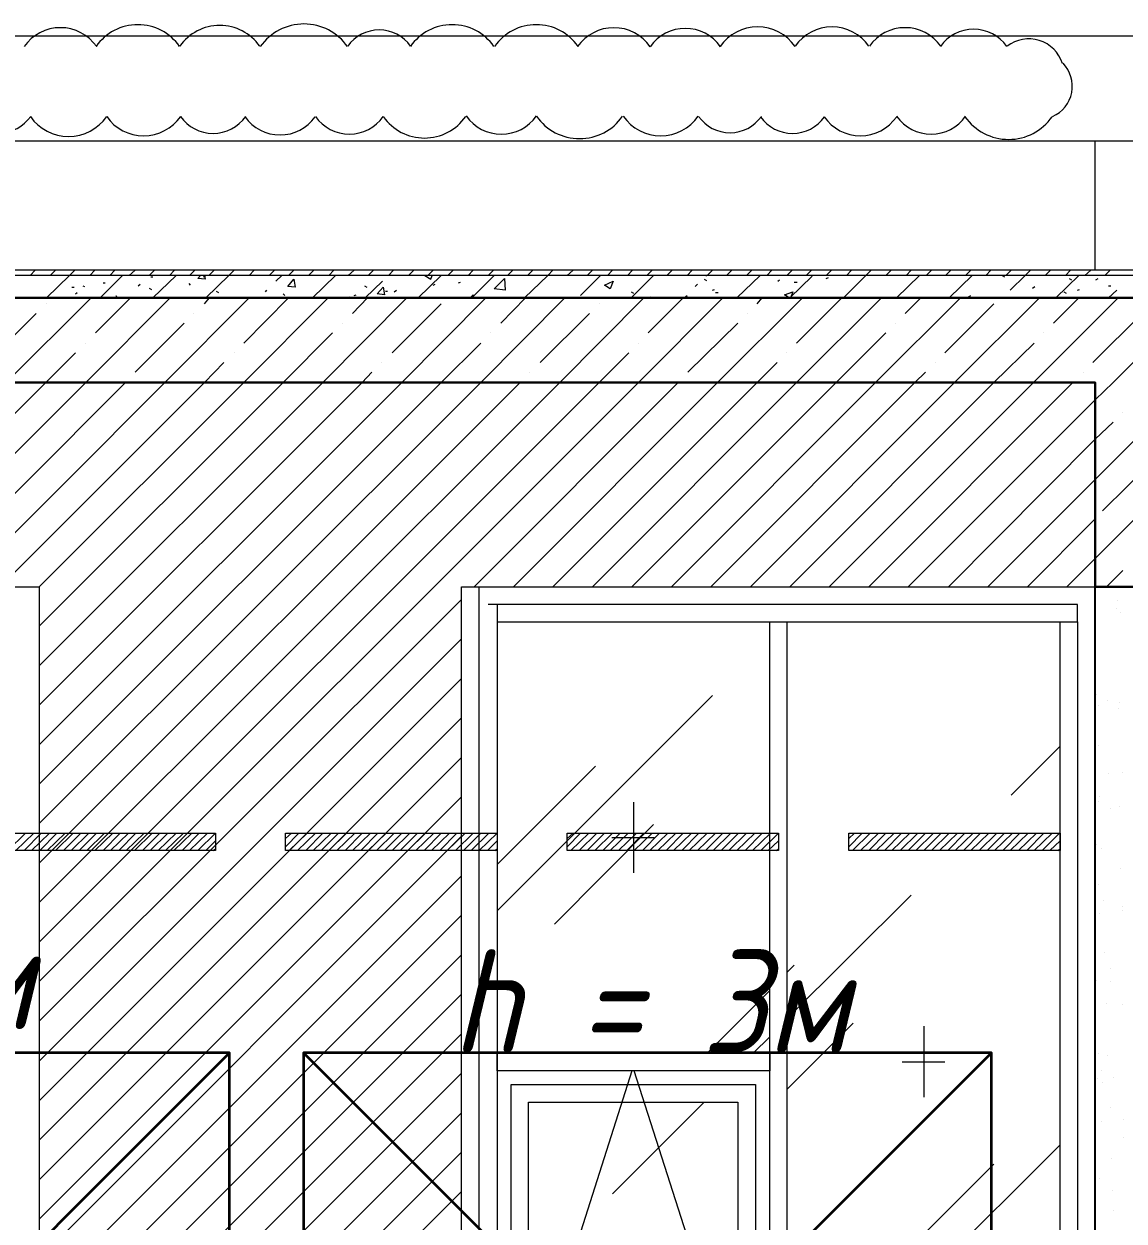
# Model space of a CAD drawing. Header units: millimetres. Extents: x -356862 to 418287, y 0 to 839748.
# Drawn here: x 384721 to 387918, y 774620 to 778099 of the extents above; entities that cross this region are included whole.
import ezdxf

# ---------------------------------------------------------------- set-up
doc = ezdxf.new("R2010")
doc.units = ezdxf.units.MM
doc.layers.add('PDF _Геометрия', color=7, linetype='Continuous', true_color=0xbababa)
doc.styles.add('ISOCPEUR_I', font='isocpeui.ttf', dxfattribs={"width": 0.9, "height": 2.5})

msp = doc.modelspace()

# ---------------------------------------------------------------- linework, layer by layer
at = {"color": 1, "lineweight": 35}
for points in [[(383318.266, 774109.0199), (385318.266, 774109.0199), (385318.266, 775109.0199), (383318.266, 775109.0199)], [(385533.0082, 774109.0199), (387533.0082, 774109.0199), (387533.0082, 775109.0199), (385533.0082, 775109.0199)]]:
    msp.add_lwpolyline(points, close=True, dxfattribs=at)
for points in [[(383318.266, 773109.0199), (385318.266, 775109.0199)], [(385533.0082, 773109.0199), (387533.0082, 775109.0199)], [(385533.0082, 775109.0199), (387533.0082, 773109.0199)]]:
    msp.add_lwpolyline(points, dxfattribs=at)
at = {"layer": 'PDF _Геометрия', "color": 1, "lineweight": 20}
for points in [[(386744.9436, 778033.2865, 0.52053993), (386541.0061, 778033.2865, 0.520539899), (386329.6156, 778033.6052)], [(384739.4882, 777830.1399, 0.520539888), (384961.1593, 777830.1399, 0.520539928), (385176.2823, 777830.4586)], [(385568.1215, 777830.173, 0.520540103), (385764.9654, 777830.173, 0.520539923), (386004.9145, 777830.4277)]]:
    msp.add_lwpolyline(points, format="xyb", dxfattribs=at)
at = {"layer": 'PDF _Геометрия', "color": 251, "lineweight": 20, "true_color": 0x545454}
msp.add_lwpolyline([(388618.0598, 776489.6718), (388618.0598, 776515.6511), (388618.0598, 778063.5893), (388524.967, 778063.5893), (383212.1835, 778063.5893)], dxfattribs=at)
at = {"layer": 'PDF _Геометрия', "color": 7, "lineweight": 5}
for points in [[(396957.4412, 777758.3315), (396868.6783, 777758.3315), (384491.668, 777758.3315), (384454.8639, 777907.713), (384381.2556, 777611.1151), (384344.4515, 777758.3315), (371967.4412, 777758.3315), (371878.6783, 777758.3315)], [(395965.8948, 777383.7955), (372746.8227, 777383.7955)], [(395965.8948, 777368.6408), (372746.8227, 777368.6408)], [(382924.2453, 776463.6924), (384764.4515, 776463.6924), (384764.4515, 773701.2181), (382924.2453, 773701.2181)], [(387834.3484, 773701.2181), (385991.9773, 773701.2181), (385991.9773, 776463.6924), (387834.3484, 776463.6924)]]:
    msp.add_lwpolyline(points, dxfattribs=at)
at = {"layer": 'PDF _Геометрия', "color": 7, "lineweight": 30}
for points in [[(372746.8227, 777056.8882), (378628.9876, 777056.8882), (378628.9876, 776463.6924), (379139.9154, 776463.6924), (379139.9154, 777056.8882), (382413.3175, 777056.8882), (382413.3175, 776463.6924), (382924.2453, 776463.6924), (382924.2453, 777056.8882), (387834.3484, 777056.8882), (387834.3484, 776463.6924), (388345.2763, 776463.6924), (388345.2763, 777056.8882), (391209.5031, 777056.8882), (391209.5031, 776463.6924), (391720.4309, 776463.6924), (391720.4309, 777056.8882), (395965.8948, 777056.8882), (395965.8948, 775543.5893), (396221.3587, 775543.5893), (396221.3587, 777056.8882), (396221.3587, 777303.6924), (396221.3587, 777758.3315)], [(395965.8948, 777758.3315), (395965.8948, 777303.6924), (372746.8227, 777303.6924), (372746.8227, 777758.3315)]]:
    msp.add_lwpolyline(points, dxfattribs=at)
at = {"layer": 'PDF _Геометрия', "color": 7, "lineweight": 9}
for points in [[(387834.3484, 777383.7955), (387834.3484, 777758.3315)], [(387834.3484, 772014.7233), (387834.3484, 776463.6924)]]:
    msp.add_lwpolyline(points, dxfattribs=at)
at = {"layer": 'PDF _Геометрия', "color": 8, "lineweight": 5, "true_color": 0x787878}
for points in [[(384738.4721, 777368.6408), (384753.6268, 777383.7955)], [(384796.9257, 777368.6408), (384812.0804, 777383.7955)], [(384853.2144, 777368.6408), (384868.369, 777383.7955)], [(384911.668, 777368.6408), (384926.8227, 777383.7955)], [(384970.1216, 777368.6408), (384985.2763, 777383.7955)], [(385026.4103, 777368.6408), (385043.7299, 777383.7955)], [(385084.8639, 777368.6408), (385100.0185, 777383.7955)], [(385143.3175, 777368.6408), (385158.4721, 777383.7955)], [(385201.7711, 777368.6408), (385216.9257, 777383.7955)], [(385258.0598, 777368.6408), (385273.2144, 777383.7955)], [(385316.5134, 777368.6408), (385331.668, 777383.7955)], [(385374.967, 777368.6408), (385390.1216, 777383.7955)], [(385433.4206, 777368.6408), (385448.5752, 777383.7955)], [(385489.7093, 777368.6408), (385504.8639, 777383.7955)], [(385548.1629, 777368.6408), (385563.3175, 777383.7955)], [(385606.6165, 777368.6408), (385621.7711, 777383.7955)], [(385662.9051, 777368.6408), (385680.2247, 777383.7955)], [(385721.3587, 777368.6408), (385736.5134, 777383.7955)], [(385779.8123, 777368.6408), (385794.967, 777383.7955)], [(385838.266, 777368.6408), (385853.4206, 777383.7955)], [(385894.5546, 777368.6408), (385909.7093, 777383.7955)], [(385953.0082, 777368.6408), (385968.1629, 777383.7955)], [(386011.4618, 777368.6408), (386026.6165, 777383.7955)], [(386069.9154, 777368.6408), (386085.0701, 777383.7955)], [(386126.2041, 777368.6408), (386141.3587, 777383.7955)], [(386184.6577, 777368.6408), (386199.8123, 777383.7955)], [(386243.1113, 777368.6408), (386258.266, 777383.7955)], [(386299.4, 777368.6408), (386316.7196, 777383.7955)], [(386357.8536, 777368.6408), (386373.0082, 777383.7955)], [(386416.3072, 777368.6408), (386431.4618, 777383.7955)], [(386474.7608, 777368.6408), (386489.9154, 777383.7955)], [(386531.0495, 777368.6408), (386546.2041, 777383.7955)], [(386589.5031, 777368.6408), (386604.6577, 777383.7955)], [(386647.9567, 777368.6408), (386663.1113, 777383.7955)], [(386706.4103, 777368.6408), (386721.5649, 777383.7955)], [(386762.6989, 777368.6408), (386777.8536, 777383.7955)], [(386821.1526, 777368.6408), (386836.3072, 777383.7955)], [(386879.6062, 777368.6408), (386894.7608, 777383.7955)], [(386938.0598, 777368.6408), (386953.2144, 777383.7955)], [(386994.3484, 777368.6408), (387009.5031, 777383.7955)], [(387052.802, 777368.6408), (387067.9567, 777383.7955)], [(387111.2556, 777368.6408), (387126.4103, 777383.7955)], [(387167.5443, 777368.6408), (387182.6989, 777383.7955)], [(387225.9979, 777368.6408), (387241.1526, 777383.7955)], [(387284.4515, 777368.6408), (387299.6062, 777383.7955)], [(387342.9051, 777368.6408), (387358.0598, 777383.7955)], [(387399.1938, 777368.6408), (387414.3484, 777383.7955)], [(387457.6474, 777368.6408), (387472.802, 777383.7955)], [(387516.101, 777368.6408), (387531.2556, 777383.7955)], [(387574.5546, 777368.6408), (387589.7093, 777383.7955)], [(387630.8433, 777368.6408), (387645.9979, 777383.7955)], [(387689.2969, 777368.6408), (387704.4515, 777383.7955)], [(387747.7505, 777368.6408), (387762.9051, 777383.7955)], [(387804.0391, 777368.6408), (387821.3587, 777383.7955)], [(387862.4928, 777368.6408), (387877.6474, 777383.7955)]]:
    msp.add_lwpolyline(points, dxfattribs=at)
at = {"layer": 'PDF _Геометрия', "lineweight": 5}
for points in [[(384786.101, 777303.6924), (384853.2144, 777368.6408)], [(384941.9773, 777303.6924), (385006.9257, 777368.6408)], [(384950.6371, 777346.9913), (384957.1319, 777346.9913)], [(385052.3897, 777338.3315), (385058.8845, 777342.6614)], [(385089.1938, 777364.3109), (385095.6886, 777364.3109)], [(385095.6886, 777303.6924), (385162.802, 777368.6408)], [(385199.6062, 777344.8264), (385203.9361, 777340.4965)], [(385245.0701, 777368.6408), (385247.235, 777357.8161), (385225.5855, 777359.981), (385234.2453, 777368.6408)], [(385242.9051, 777364.3109), (385247.235, 777368.6408)], [(385249.4, 777303.6924), (385316.5134, 777368.6408)], [(385452.9051, 777351.3212), (385470.2247, 777368.6408)], [(385558.9876, 777303.6924), (385626.101, 777368.6408)], [(385712.6989, 777303.6924), (385762.4928, 777351.3212)], [(385866.4103, 777303.6924), (385933.5237, 777368.6408)], [(385885.8948, 777368.6408), (385903.2144, 777357.8161), (385907.5443, 777368.6408)], [(385909.7093, 777340.4965), (385916.2041, 777342.6614)], [(385983.3175, 777346.9913), (385989.8123, 777349.1563)], [(386022.2866, 777303.6924), (386087.235, 777368.6408)], [(386175.9979, 777303.6924), (386243.1113, 777368.6408)], [(386338.369, 777310.1872), (386396.8227, 777368.6408)], [(386485.5855, 777303.6924), (386550.534, 777368.6408)], [(386671.7711, 777336.1666), (386678.266, 777342.6614)], [(386697.7505, 777357.8161), (386704.2453, 777353.4862)], [(386704.2453, 777366.4759), (386704.2453, 777368.6408)], [(386793.0082, 777303.6924), (386860.1216, 777368.6408)], [(386912.0804, 777351.3212), (386916.4103, 777355.6511)], [(386946.7196, 777303.6924), (387011.668, 777366.4759)], [(386959.7093, 777349.1563), (386968.369, 777349.1563)], [(387052.802, 777359.981), (387059.2969, 777362.146)], [(387102.5959, 777303.6924), (387167.5443, 777368.6408)], [(387256.3072, 777303.6924), (387323.4206, 777368.6408)], [(387410.0185, 777303.6924), (387477.1319, 777368.6408)], [(387563.7299, 777368.6408), (387570.2247, 777364.3109)], [(387587.5443, 777325.3419), (387630.8433, 777368.6408)], [(387719.6062, 777303.6924), (387786.7196, 777368.6408)], [(387758.5752, 777359.981), (387765.0701, 777355.6511)], [(387836.5134, 777355.6511), (387843.0082, 777359.981)], [(384859.7093, 777334.0017), (384866.2041, 777334.0017)], [(384870.534, 777314.5171), (384874.8639, 777318.847)], [(384892.1835, 777338.3315), (384896.5134, 777336.1666)], [(384987.4412, 777310.1872), (384991.7711, 777303.6924)], [(385084.8639, 777331.8367), (385091.3587, 777327.5068)], [(385279.7093, 777323.1769), (385286.2041, 777318.847)], [(385422.5959, 777321.012), (385426.9257, 777325.3419)], [(385474.5546, 777314.5171), (385478.8845, 777310.1872)], [(385667.235, 777305.8573), (385673.7299, 777303.6924)], [(385680.2247, 777310.1872), (385686.7196, 777312.3522)], [(385710.534, 777338.3315), (385717.0288, 777334.0017)], [(385771.1526, 777323.1769), (385777.6474, 777323.1769)], [(385797.1319, 777321.012), (385803.6268, 777325.3419)], [(386017.9567, 777303.6924), (386026.6165, 777312.3522), (386026.6165, 777303.6924)], [(386485.5855, 777321.012), (386492.0804, 777316.6821)], [(386541.8742, 777303.6924), (386544.0391, 777305.8573)], [(386639.2969, 777303.6924), (386647.9567, 777310.1872)], [(386721.5649, 777325.3419), (386728.0598, 777327.5068)], [(386730.2247, 777318.847), (386738.8845, 777318.847)], [(386944.5546, 777303.6924), (386931.5649, 777312.3522), (386955.3794, 777321.012), (386948.8845, 777303.6924)], [(387466.3072, 777305.8573), (387472.802, 777310.1872)], [(387652.4928, 777331.8367), (387658.9876, 777336.1666)], [(387743.4206, 777321.012), (387749.9154, 777316.6821)], [(387782.3897, 777325.3419), (387788.8845, 777327.5068)], [(387873.3175, 777338.3315), (387879.8123, 777338.3315)], [(387873.3175, 777303.6924), (387897.1319, 777325.3419)], [(384669.1938, 777056.8882), (384915.9979, 777303.6924)], [(384786.101, 777286.3728), (384786.101, 777286.3728)], [(384900.8433, 777056.8882), (385145.4824, 777303.6924)], [(384928.9876, 777201.9398), (385030.7402, 777303.6924)], [(385130.3278, 777056.8882), (385374.967, 777303.6924)], [(385245.0701, 777286.3728), (385260.2247, 777303.6924)], [(385359.8123, 777056.8882), (385604.4515, 777303.6924)], [(385359.8123, 777171.6305), (385489.7093, 777303.6924)], [(385589.2969, 777056.8882), (385833.9361, 777303.6924)], [(385675.8948, 777258.2285), (385719.1938, 777303.6924)], [(385790.6371, 777143.4862), (385933.5237, 777286.3728)], [(385818.7814, 777056.8882), (386063.4206, 777303.6924)], [(386048.266, 777056.8882), (386292.9051, 777303.6924)], [(386106.7196, 777230.0841), (386178.1629, 777303.6924)], [(386277.7505, 777056.8882), (386522.3897, 777303.6924)], [(386392.4928, 777286.3728), (386392.4928, 777286.3728)], [(386507.235, 777056.8882), (386751.8742, 777303.6924)], [(386535.3794, 777201.9398), (386637.1319, 777303.6924)], [(386736.7196, 777056.8882), (386983.5237, 777303.6924)], [(386851.4618, 777286.3728), (386866.6165, 777303.6924)], [(386966.2041, 777056.8882), (387213.0082, 777303.6924)], [(386966.2041, 777171.6305), (387098.266, 777303.6924)], [(387195.6886, 777056.8882), (387442.4928, 777303.6924)], [(387282.2866, 777258.2285), (387327.7505, 777303.6924)], [(387397.0288, 777143.4862), (387539.9154, 777286.3728)], [(387425.1732, 777056.8882), (387671.9773, 777303.6924)], [(387654.6577, 777056.8882), (387901.4618, 777303.6924)], [(387713.1113, 777230.0841), (387786.7196, 777303.6924)], [(387834.3484, 777007.0944), (387886.3072, 777056.8882), (388130.9464, 777303.6924)], [(387834.3484, 776775.445), (388115.7917, 777056.8882), (388360.4309, 777303.6924)], [(387834.3484, 776545.9604), (388345.2763, 777056.8882), (388589.9154, 777303.6924)], [(384612.9051, 777115.3419), (384755.7917, 777258.2285)], [(385214.7608, 777258.2285), (385214.7608, 777258.2285)], [(386221.4618, 777115.3419), (386364.3484, 777258.2285)], [(386823.3175, 777258.2285), (386823.3175, 777258.2285)], [(387827.8536, 777115.3419), (387970.7402, 777258.2285)], [(385043.7299, 777087.1975), (385186.6165, 777230.0841)], [(385474.5546, 777056.8882), (385617.4412, 777201.9398)], [(385645.5855, 777230.0841), (385645.5855, 777230.0841)], [(386076.4103, 777201.9398), (386076.4103, 777201.9398)], [(386650.1216, 777087.1975), (386795.1732, 777230.0841)], [(387080.9464, 777056.8882), (387225.9979, 777201.9398)], [(387254.1422, 777230.0841), (387254.1422, 777230.0841)], [(387684.967, 777201.9398), (387684.967, 777201.9398)], [(384900.8433, 777171.6305), (384900.8433, 777171.6305)], [(385933.5237, 777056.8882), (386048.266, 777171.6305)], [(386507.235, 777171.6305), (386507.235, 777171.6305)], [(387539.9154, 777056.8882), (387656.8227, 777171.6305)], [(384783.9361, 777056.8882), (384870.534, 777143.4862)], [(385331.668, 777143.4862), (385331.668, 777143.4862)], [(386392.4928, 777056.8882), (386479.0907, 777143.4862)], [(386938.0598, 777143.4862), (386938.0598, 777143.4862)], [(385245.0701, 777056.8882), (385301.3587, 777115.3419)], [(385760.3278, 777115.3419), (385760.3278, 777115.3419)], [(386851.4618, 777056.8882), (386909.9154, 777115.3419)], [(387368.8845, 777115.3419), (387368.8845, 777115.3419)], [(385704.0391, 777056.8882), (385732.1835, 777087.1975)], [(386191.1526, 777087.1975), (386191.1526, 777087.1975)], [(387310.4309, 777056.8882), (387340.7402, 777087.1975)], [(387799.7093, 777087.1975), (387799.7093, 777087.1975)], [(385015.5855, 777056.8882), (385015.5855, 777056.8882)], [(386163.0082, 777056.8882), (386163.0082, 777056.8882)], [(386621.9773, 777056.8882), (386621.9773, 777056.8882)], [(387769.4, 777056.8882), (387771.5649, 777056.8882)], [(387914.4515, 776970.2903), (387914.4515, 776970.2903)], [(387834.3484, 776892.3522), (387886.3072, 776942.146)], [(387855.9979, 776684.5171), (388001.0495, 776827.4037)], [(387866.8227, 776463.6924), (387914.4515, 776511.3212)]]:
    msp.add_lwpolyline(points, dxfattribs=at)
for points in [[(385504.8639, 777357.8161), (385509.1938, 777334.0017), (385487.5443, 777336.1666)], [(386119.7093, 777325.3419), (386087.235, 777329.6718), (386117.5443, 777359.981)], [(386433.6268, 777351.3212), (386424.967, 777329.6718), (386407.6474, 777340.4965)], [(385764.6577, 777334.0017), (385768.9876, 777312.3522), (385747.3381, 777314.5171)]]:
    msp.add_lwpolyline(points, close=True, dxfattribs=at)
at = {"layer": 'PDF _Геометрия', "color": 171, "lineweight": 20, "true_color": 0x7f7fff}
msp.add_lwpolyline([(382924.2453, 776463.6924), (384764.4515, 776463.6924), (384764.4515, 773701.2181), (385991.9773, 773701.2181), (385991.9773, 776463.6924), (387834.3484, 776463.6924), (387834.3484, 777056.8882), (382924.2453, 777056.8882)], close=True, dxfattribs=at)
for points in [[(384190.7402, 776463.6924), (384783.9361, 777056.8882)], [(384305.4824, 776463.6924), (384900.8433, 777056.8882)], [(384422.3897, 776463.6924), (385015.5855, 777056.8882)], [(384537.1319, 776463.6924), (385130.3278, 777056.8882)], [(384651.8742, 776463.6924), (385245.0701, 777056.8882)], [(384764.4515, 776463.6924), (385359.8123, 777056.8882)], [(384764.4515, 776348.9501), (385474.5546, 777056.8882)], [(384764.4515, 776234.2078), (385589.2969, 777056.8882)], [(384764.4515, 776119.4656), (385704.0391, 777056.8882)], [(384764.4515, 776004.7233), (385818.7814, 777056.8882)], [(384764.4515, 775889.981), (385933.5237, 777056.8882)], [(384764.4515, 775775.2388), (386048.266, 777056.8882)], [(384764.4515, 775660.4965), (386163.0082, 777056.8882)], [(384764.4515, 775545.7542), (386277.7505, 777056.8882)], [(384764.4515, 775431.012), (386392.4928, 777056.8882)], [(384764.4515, 775316.2697), (386507.235, 777056.8882)], [(386028.7814, 776463.6924), (386621.9773, 777056.8882)], [(386143.5237, 776463.6924), (386736.7196, 777056.8882)], [(386258.266, 776463.6924), (386851.4618, 777056.8882)], [(386373.0082, 776463.6924), (386966.2041, 777056.8882)], [(386487.7505, 776463.6924), (387080.9464, 777056.8882)], [(386602.4928, 776463.6924), (387195.6886, 777056.8882)], [(386717.235, 776463.6924), (387310.4309, 777056.8882)], [(386831.9773, 776463.6924), (387425.1732, 777056.8882)], [(386946.7196, 776463.6924), (387539.9154, 777056.8882)], [(387061.4618, 776463.6924), (387654.6577, 777056.8882)], [(387176.2041, 776463.6924), (387769.4, 777056.8882)], [(387290.9464, 776463.6924), (387834.3484, 777007.0944)], [(387407.8536, 776463.6924), (387834.3484, 776892.3522)], [(387522.5959, 776463.6924), (387834.3484, 776775.445)], [(387637.3381, 776463.6924), (387834.3484, 776660.7027)], [(387752.0804, 776463.6924), (387834.3484, 776545.9604)], [(384764.4515, 775201.5274), (385991.9773, 776426.8882)], [(384764.4515, 775084.6202), (385991.9773, 776312.146)], [(384764.4515, 774969.8779), (385991.9773, 776197.4037)], [(384764.4515, 774855.1357), (385991.9773, 776082.6614)], [(384764.4515, 774740.3934), (385991.9773, 775967.9192)], [(384764.4515, 774625.6511), (385991.9773, 775853.1769)], [(384764.4515, 774510.9089), (385991.9773, 775738.4346)], [(384764.4515, 774396.1666), (385991.9773, 775623.6924)], [(384764.4515, 774281.4243), (385991.9773, 775508.9501)], [(384764.4515, 774166.6821), (385991.9773, 775394.2078)], [(384764.4515, 774051.9398), (385991.9773, 775279.4656)], [(384764.4515, 773937.1975), (385991.9773, 775164.7233)], [(384764.4515, 773822.4553), (385991.9773, 775049.981)], [(384764.4515, 773707.713), (385991.9773, 774935.2388)], [(384874.8639, 773701.2181), (385991.9773, 774820.4965)], [(384989.6062, 773701.2181), (385991.9773, 774705.7542)]]:
    msp.add_lwpolyline(points, dxfattribs=at)
at = {"layer": 'PDF _Геометрия', "color": 252, "lineweight": 5, "true_color": 0x989898}
for points in [[(386095.8948, 776387.9192), (386095.8948, 775082.4553), (386095.8948, 773753.1769), (386043.9361, 773753.1769), (386043.9361, 775082.4553), (386043.9361, 776387.9192), (386043.9361, 776463.6924)], [(387756.4103, 776411.7336), (386914.2453, 776411.7336), (386095.8948, 776411.7336), (386095.8948, 776361.9398), (386914.2453, 776361.9398), (387782.3897, 776361.9398), (387782.3897, 776411.7336), (386914.2453, 776411.7336), (386069.9154, 776411.7336)]]:
    msp.add_lwpolyline(points, dxfattribs=at)
at = {"layer": 'PDF _Геометрия', "color": 24, "lineweight": 18, "true_color": 0xa12502}
msp.add_lwpolyline([(387834.3484, 776463.6924), (388345.2763, 776463.6924), (388345.2763, 772168.4346), (388295.4824, 772168.4346), (388295.4824, 772014.7233), (387834.3484, 772014.7233)], close=True, dxfattribs=at)
at = {"layer": 'PDF _Геометрия', "color": 8, "lineweight": 25, "true_color": 0x767676}
msp.add_lwpolyline([(387834.3484, 776463.6924), (388345.2763, 776463.6924), (388345.2763, 772168.4346), (388295.4824, 772168.4346), (388295.4824, 772014.7233), (387834.3484, 772014.7233)], close=True, dxfattribs=at)
at = {"layer": 'PDF _Геометрия', "color": 24, "lineweight": 18, "true_color": 0xa12502}
for points in [[(387894.967, 776400.9089), (387894.967, 776400.9089)], [(387899.2969, 776424.7233), (387899.2969, 776424.7233)], [(387907.9567, 776387.9192), (387907.9567, 776387.9192)], [(387838.6783, 776151.9398), (387838.6783, 776151.9398)], [(387871.1526, 776132.4553), (387871.1526, 776132.4553)], [(387905.7917, 776125.9604), (387905.7917, 776125.9604)], [(387843.0082, 776117.3006), (387843.0082, 776117.3006)], [(387901.4618, 776110.8058), (387901.4618, 776110.8058)], [(387843.0082, 776002.5584), (387843.0082, 776002.5584)], [(387873.3175, 775920.2903), (387873.3175, 775920.2903)], [(387914.4515, 775924.6202), (387914.4515, 775924.6202)], [(387847.3381, 775853.1769), (387847.3381, 775853.1769)], [(387845.1732, 775840.1872), (387845.1732, 775840.1872)], [(387877.6474, 775818.5377), (387877.6474, 775818.5377)], [(387903.6268, 775825.0326), (387903.6268, 775825.0326)], [(387838.6783, 775714.6202), (387838.6783, 775714.6202)], [(387851.668, 775701.6305), (387851.668, 775701.6305)], [(387907.9567, 775645.3419), (387907.9567, 775645.3419)], [(387845.1732, 775597.713), (387845.1732, 775597.713)], [(387858.1629, 775552.2491), (387858.1629, 775552.2491)], [(387912.2866, 775534.9295), (387912.2866, 775534.9295)], [(387847.3381, 775513.28), (387847.3381, 775513.28)], [(387912.2866, 775521.9398), (387912.2866, 775521.9398)], [(387862.4928, 775400.7027), (387862.4928, 775400.7027)], [(387879.8123, 775353.0738), (387879.8123, 775353.0738)], [(387838.6783, 775320.5996), (387838.6783, 775320.5996)], [(387879.8123, 775316.2697), (387879.8123, 775316.2697)], [(387866.8227, 775251.3212), (387866.8227, 775251.3212)], [(387914.4515, 775249.1563), (387914.4515, 775249.1563)], [(387845.1732, 775108.4346), (387845.1732, 775108.4346)], [(387871.1526, 775101.9398), (387871.1526, 775101.9398)], [(387853.833, 775058.6408), (387853.833, 775058.6408)], [(387840.8433, 775034.8264), (387840.8433, 775034.8264)], [(387855.9979, 775021.8367), (387855.9979, 775021.8367)], [(387888.4721, 775036.9913), (387888.4721, 775036.9913)], [(387877.6474, 774950.3934), (387877.6474, 774950.3934)], [(387853.833, 774909.2594), (387853.833, 774909.2594)], [(387916.6165, 774915.7542), (387916.6165, 774915.7542)], [(387916.6165, 774863.7955), (387916.6165, 774863.7955)], [(387881.9773, 774801.012), (387881.9773, 774801.012)], [(387847.3381, 774744.7233), (387847.3381, 774744.7233)], [(387884.1422, 774710.0841), (387884.1422, 774710.0841)], [(387886.3072, 774651.6305), (387886.3072, 774651.6305)]]:
    msp.add_lwpolyline(points, dxfattribs=at)
at = {"layer": 'PDF _Геометрия', "color": 252, "lineweight": 5, "true_color": 0x989898}
for points in [[(386888.266, 775082.4553), (386888.266, 776361.9398), (386938.0598, 776361.9398), (386938.0598, 775082.4553), (386938.0598, 773753.1769), (386888.266, 773753.1769)], [(387782.3897, 775082.4553), (387782.3897, 773753.1769), (387732.5959, 773753.1769), (387732.5959, 775082.4553), (387732.5959, 776361.9398), (387782.3897, 776361.9398)], [(386095.8948, 775056.4759), (386095.8948, 775108.4346), (386888.266, 775108.4346), (386888.266, 775056.4759)], [(386137.0288, 775017.5068), (386847.1319, 775017.5068), (386847.1319, 773846.2697), (386137.0288, 773846.2697)], [(386795.1732, 774965.548), (386795.1732, 773896.0635), (386186.8227, 773896.0635), (386186.8227, 774965.548)]]:
    msp.add_lwpolyline(points, close=True, dxfattribs=at)
at = {"layer": 'PDF _Геометрия', "color": 254, "lineweight": 5, "true_color": 0xdcdcdc}
for points in [[(386095.8948, 775521.9398), (386721.5649, 776147.6099)], [(387589.7093, 775857.5068), (387732.5959, 776000.3934)], [(386095.8948, 775656.1666), (386381.668, 775941.9398)], [(386492.0804, 775838.0223), (386492.0804, 775632.3522)], [(386262.5959, 775482.9707), (386550.534, 775773.0738)], [(386552.6989, 775734.1047), (386429.2969, 775734.1047)], [(386938.0598, 775208.0223), (387299.6062, 775567.4037)], [(386938.0598, 775342.2491), (386959.7093, 775363.8986)], [(386706.4103, 775108.4346), (386888.266, 775290.2903)], [(386938.0598, 775002.3522), (387130.7402, 775195.0326)], [(387336.4103, 775186.3728), (387336.4103, 774980.7027)], [(386840.6371, 775108.4346), (386888.266, 775156.0635)], [(387397.0288, 775082.4553), (387273.6268, 775082.4553)], [(386487.7505, 775056.4759), (386095.8948, 773826.7852)], [(386888.266, 773826.7852), (386494.2453, 775056.4759)], [(386431.4618, 774699.2594), (386697.7505, 774965.548)], [(387009.5031, 774121.2181), (387732.5959, 774842.146)], [(387249.8123, 774495.7542), (387539.9154, 774785.8573)]]:
    msp.add_lwpolyline(points, dxfattribs=at)
at = {"layer": 'PDF _Геометрия', "color": 92, "lineweight": 20, "true_color": 0x00dd00}
for points in [[(385277.5443, 775697.3006), (384662.6989, 775697.3006), (384662.6989, 775747.0944), (385277.5443, 775747.0944)], [(386095.8948, 775697.3006), (385481.0495, 775697.3006), (385481.0495, 775747.0944), (386095.8948, 775747.0944)], [(386914.2453, 775697.3006), (386299.4, 775697.3006), (386299.4, 775747.0944), (386914.2453, 775747.0944)], [(387732.5959, 775697.3006), (387117.7505, 775697.3006), (387117.7505, 775747.0944), (387732.5959, 775747.0944)]]:
    msp.add_lwpolyline(points, close=True, dxfattribs=at)
at = {"layer": 'PDF _Геометрия', "color": 92, "lineweight": 5, "true_color": 0x00dd00}
for points in [[(384673.5237, 775697.3006), (384725.4824, 775747.0944)], [(384697.3381, 775697.3006), (384749.2969, 775747.0944)], [(384721.1526, 775697.3006), (384770.9464, 775747.0944)], [(384742.802, 775697.3006), (384794.7608, 775747.0944)], [(384766.6165, 775697.3006), (384816.4103, 775747.0944)], [(384788.266, 775697.3006), (384840.2247, 775747.0944)], [(384812.0804, 775697.3006), (384864.0391, 775747.0944)], [(384835.8948, 775697.3006), (384885.6886, 775747.0944)], [(384857.5443, 775697.3006), (384909.5031, 775747.0944)], [(384881.3587, 775697.3006), (384931.1526, 775747.0944)], [(384903.0082, 775697.3006), (384954.967, 775747.0944)], [(384926.8227, 775697.3006), (384978.7814, 775747.0944)], [(384950.6371, 775697.3006), (385000.4309, 775747.0944)], [(384972.2866, 775697.3006), (385024.2453, 775747.0944)], [(384996.101, 775697.3006), (385045.8948, 775747.0944)], [(385017.7505, 775697.3006), (385069.7093, 775747.0944)], [(385041.5649, 775697.3006), (385093.5237, 775747.0944)], [(385065.3794, 775697.3006), (385115.1732, 775747.0944)], [(385087.0288, 775697.3006), (385138.9876, 775747.0944)], [(385110.8433, 775697.3006), (385162.802, 775747.0944)], [(385132.4928, 775697.3006), (385184.4515, 775747.0944)], [(385156.3072, 775697.3006), (385208.266, 775747.0944)], [(385180.1216, 775697.3006), (385229.9154, 775747.0944)], [(385201.7711, 775697.3006), (385253.7299, 775747.0944)], [(385225.5855, 775697.3006), (385277.5443, 775747.0944)], [(385481.0495, 775708.1254), (385520.0185, 775747.0944)], [(385481.0495, 775731.9398), (385498.369, 775747.0944)], [(385491.8742, 775697.3006), (385543.833, 775747.0944)], [(385515.6886, 775697.3006), (385567.6474, 775747.0944)], [(385539.5031, 775697.3006), (385589.2969, 775747.0944)], [(385561.1526, 775697.3006), (385613.1113, 775747.0944)], [(385584.967, 775697.3006), (385634.7608, 775747.0944)], [(385606.6165, 775697.3006), (385658.5752, 775747.0944)], [(385630.4309, 775697.3006), (385682.3897, 775747.0944)], [(385654.2453, 775697.3006), (385704.0391, 775747.0944)], [(385675.8948, 775697.3006), (385727.8536, 775747.0944)], [(385699.7093, 775697.3006), (385749.5031, 775747.0944)], [(385721.3587, 775697.3006), (385773.3175, 775747.0944)], [(385745.1732, 775697.3006), (385797.1319, 775747.0944)], [(385768.9876, 775697.3006), (385818.7814, 775747.0944)], [(385790.6371, 775697.3006), (385842.5959, 775747.0944)], [(385814.4515, 775697.3006), (385864.2453, 775747.0944)], [(385836.101, 775697.3006), (385888.0598, 775747.0944)], [(385859.9154, 775697.3006), (385911.8742, 775747.0944)], [(385883.7299, 775697.3006), (385933.5237, 775747.0944)], [(385905.3794, 775697.3006), (385957.3381, 775747.0944)], [(385929.1938, 775697.3006), (385978.9876, 775747.0944)], [(385950.8433, 775697.3006), (386002.802, 775747.0944)], [(385974.6577, 775697.3006), (386026.6165, 775747.0944)], [(385998.4721, 775697.3006), (386048.266, 775747.0944)], [(386020.1216, 775697.3006), (386072.0804, 775747.0944)], [(386043.9361, 775697.3006), (386095.8948, 775747.0944)], [(386299.4, 775708.1254), (386338.369, 775747.0944)], [(386299.4, 775731.9398), (386316.7196, 775747.0944)], [(386310.2247, 775697.3006), (386362.1835, 775747.0944)], [(386334.0391, 775697.3006), (386385.9979, 775747.0944)], [(386357.8536, 775697.3006), (386407.6474, 775747.0944)], [(386379.5031, 775697.3006), (386431.4618, 775747.0944)], [(386403.3175, 775697.3006), (386453.1113, 775747.0944)], [(386424.967, 775697.3006), (386476.9257, 775747.0944)], [(386448.7814, 775697.3006), (386500.7402, 775747.0944)], [(386472.5959, 775697.3006), (386522.3897, 775747.0944)], [(386494.2453, 775697.3006), (386546.2041, 775747.0944)], [(386518.0598, 775697.3006), (386567.8536, 775747.0944)], [(386539.7093, 775697.3006), (386591.668, 775747.0944)], [(386563.5237, 775697.3006), (386615.4824, 775747.0944)], [(386587.3381, 775697.3006), (386637.1319, 775747.0944)], [(386608.9876, 775697.3006), (386660.9464, 775747.0944)], [(386632.802, 775697.3006), (386682.5959, 775747.0944)], [(386654.4515, 775697.3006), (386706.4103, 775747.0944)], [(386678.266, 775697.3006), (386730.2247, 775747.0944)], [(386702.0804, 775697.3006), (386751.8742, 775747.0944)], [(386723.7299, 775697.3006), (386775.6886, 775747.0944)], [(386747.5443, 775697.3006), (386797.3381, 775747.0944)], [(386769.1938, 775697.3006), (386821.1526, 775747.0944)], [(386793.0082, 775697.3006), (386844.967, 775747.0944)], [(386816.8227, 775697.3006), (386866.6165, 775747.0944)], [(386838.4721, 775697.3006), (386890.4309, 775747.0944)], [(386862.2866, 775697.3006), (386914.2453, 775747.0944)], [(387117.7505, 775708.1254), (387156.7196, 775747.0944)], [(387117.7505, 775731.9398), (387135.0701, 775747.0944)], [(387128.5752, 775697.3006), (387180.534, 775747.0944)], [(387152.3897, 775697.3006), (387204.3484, 775747.0944)], [(387176.2041, 775697.3006), (387225.9979, 775747.0944)], [(387197.8536, 775697.3006), (387249.8123, 775747.0944)], [(387221.668, 775697.3006), (387271.4618, 775747.0944)], [(387243.3175, 775697.3006), (387295.2763, 775747.0944)], [(387267.1319, 775697.3006), (387319.0907, 775747.0944)], [(387290.9464, 775697.3006), (387340.7402, 775747.0944)], [(387312.5959, 775697.3006), (387364.5546, 775747.0944)], [(387336.4103, 775697.3006), (387386.2041, 775747.0944)], [(387358.0598, 775697.3006), (387410.0185, 775747.0944)], [(387381.8742, 775697.3006), (387433.833, 775747.0944)], [(387405.6886, 775697.3006), (387455.4824, 775747.0944)], [(387427.3381, 775697.3006), (387479.2969, 775747.0944)], [(387451.1526, 775697.3006), (387500.9464, 775747.0944)], [(387472.802, 775697.3006), (387524.7608, 775747.0944)], [(387496.6165, 775697.3006), (387548.5752, 775747.0944)], [(387520.4309, 775697.3006), (387570.2247, 775747.0944)], [(387542.0804, 775697.3006), (387594.0391, 775747.0944)], [(387565.8948, 775697.3006), (387615.6886, 775747.0944)], [(387587.5443, 775697.3006), (387639.5031, 775747.0944)], [(387611.3587, 775697.3006), (387663.3175, 775747.0944)], [(387635.1732, 775697.3006), (387684.967, 775747.0944)], [(387656.8227, 775697.3006), (387708.7814, 775747.0944)], [(387680.6371, 775697.3006), (387730.4309, 775747.0944)], [(385249.4, 775697.3006), (385277.5443, 775725.445)], [(386067.7505, 775697.3006), (386095.8948, 775725.445)], [(386883.9361, 775697.3006), (386914.2453, 775725.445)], [(387702.2866, 775697.3006), (387732.5959, 775725.445)], [(385271.0495, 775697.3006), (385277.5443, 775701.6305)], [(386089.4, 775697.3006), (386095.8948, 775701.6305)], [(386907.7505, 775697.3006), (386914.2453, 775701.6305)], [(387726.101, 775697.3006), (387732.5959, 775701.6305)]]:
    msp.add_lwpolyline(points, dxfattribs=at)
at = {"layer": 'PDF _Геометрия', "color": 1, "lineweight": 20}
for centre, radius, start, end in [((384826.5082, 777959.7158), 128.8144, 35.002448, 144.997552), ((385051.6728, 777948.891), 148.299, 35.0024492, 144.9975508), ((385289.827, 777953.2209), 141.8041, 35.0024444, 144.9975556), ((385534.4761, 777944.5612), 154.7938, 35.0024391, 144.9975609), ((385753.1447, 777970.5406), 111.4948, 35.0024326, 144.9975674), ((385965.3174, 777948.891), 148.299, 35.0024492, 144.9975508), ((386209.9676, 777948.891), 148.299, 35.0024492, 144.9975508), ((386852.9826, 777957.5508), 133.1443, 35.0024452, 144.9975548), ((387069.4873, 777959.7158), 130.9794, 35.0024453, 144.9975547), ((387281.6611, 777961.8808), 126.6495, 35.0024297, 144.9975703), ((387480.843, 777966.2106), 117.9897, 35.0024532, 144.9975468), ((387641.0557, 777953.2209), 102.8351, 17.6220775, 127.6226866), ((387671.3672, 777918.5818), 96.3402, 293.9556876, 43.956302), ((384648.9759, 777894.7651), 111.4948, 215.0024326, 324.9975674), ((385270.3414, 777896.9301), 115.8248, 215.0024526, 324.9975474), ((385465.1945, 777901.26), 124.4846, 215.0024452, 324.9975548), ((386108.2106, 777903.425), 124.4846, 215.0024452, 324.9975548), ((386335.539, 777918.5818), 152.6289, 215.0024495, 324.9975505), ((386571.5283, 777907.7548), 133.1443, 215.0024452, 324.9975548), ((386772.8762, 777894.7651), 111.4948, 215.0024326, 324.9975674), ((386954.7385, 777894.7651), 113.6598, 215.0024452, 324.9975548), ((387151.7576, 777903.4249), 128.8144, 215.002448, 324.997552), ((387357.4365, 777901.26), 122.3196, 215.0024339, 324.9975661), ((387582.5999, 777918.5818), 154.7938, 215.0024391, 324.9975609)]:
    msp.add_arc(centre, radius, start, end, dxfattribs=at)

# ---------------------------------------------------------------- texts
at = {"color": 1, "char_height": 300, "width": 2817.723091, "attachment_point": 8, "line_spacing_factor": 1.139951, "style": 'ISOCPEUR_I'}
for s, insert in [('\\pxqc,t8.46667,16.93333,25.4,33.86667,42.33333,50.8,59.26667,67.73333,76.2,84.66667,93.13333,101.6,110.06667,118.53333,127,135.46667,143.93333,152.4,160.86667,169.33333,177.8,186.26667,194.73333,203.2,211.66667,220.13333,228.6,237.06667,245.53333,254,262.46667,270.93333;h = 4м', (384164.2409, 775178.1745)), ('\\pxqc,t8.46667,16.93333,25.4,33.86667,42.33333,50.8,59.26667,67.73333,76.2,84.66667,93.13333,101.6,110.06667,118.53333,127,135.46667,143.93333,152.4,160.86667,169.33333,177.8,186.26667,194.73333,203.2,211.66667,220.13333,228.6,237.06667,245.53333,254,262.46667,270.93333;h = 3м', (386541.9396, 775109.4815))]:
    msp.add_mtext(s, dxfattribs=dict(at, insert=insert))

doc.saveas('drawing.dxf')
